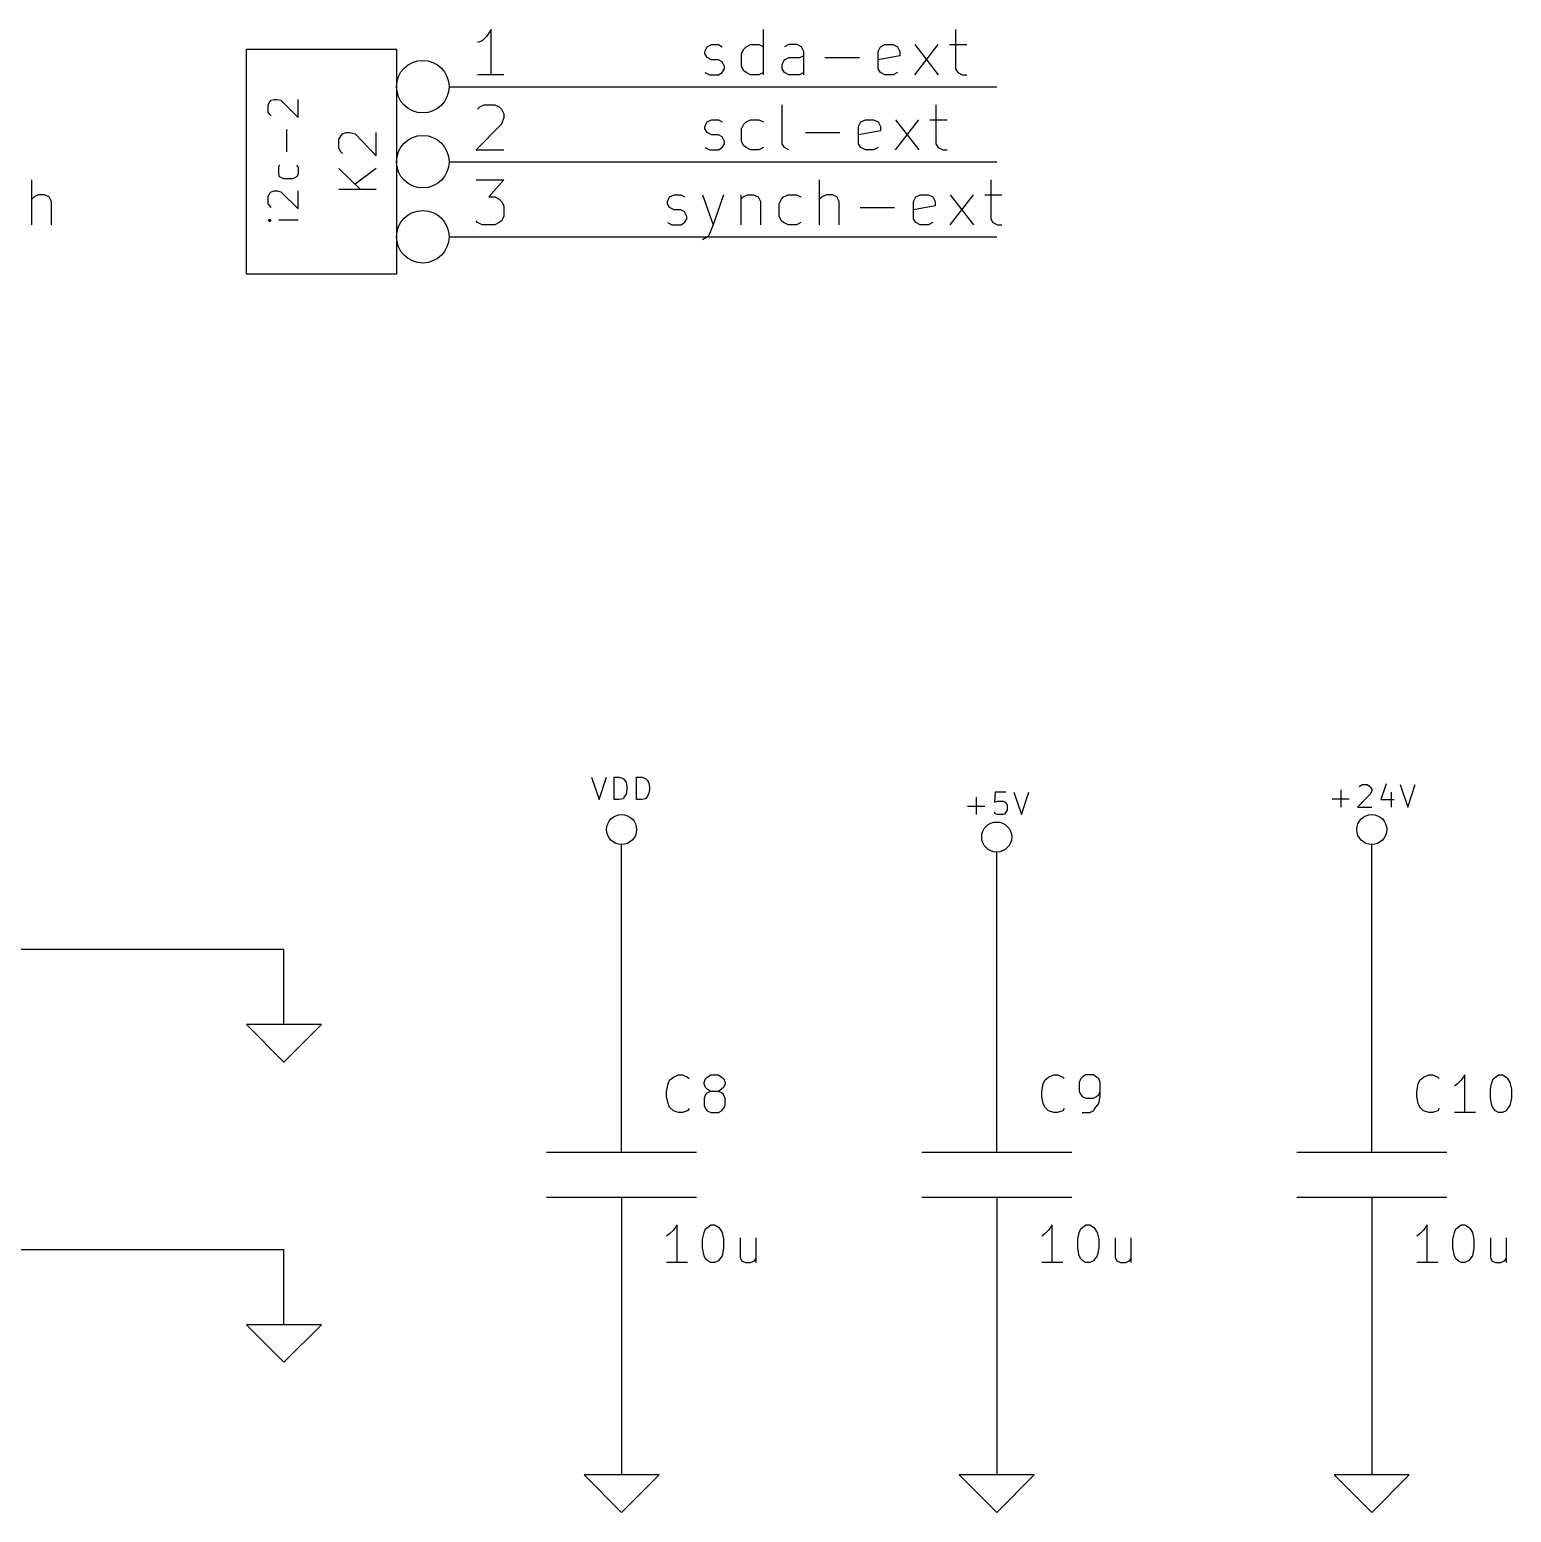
# Model space of a CAD drawing. Extents: x 4000 to 326700, y 4000 to 230000.
# Drawn here: x 38110 to 57860, y 110000 to 129760 of the extents above; entities that cross this region are included whole.
import ezdxf

# ---------------------------------------------------------------- set-up
doc = ezdxf.new("R2010")
doc.units = 0
for name, color, linetype in [('BLACK', 1, 'CONTINUOUS'), ('CYAN', 4, 'CONTINUOUS'), ('GREEN', 3, 'CONTINUOUS'), ('RED', 5, 'CONTINUOUS')]:
    doc.layers.add(name, color=color, linetype=linetype)

msp = doc.modelspace()

# ---------------------------------------------------------------- linework, layer by layer
at = {"layer": 'BLACK'}
for p, q in [((47890, 129160), (47890, 129760)), ((50450, 129760), (50450, 129240)), ((47110, 129470), (47140, 129530)), ((47110, 129440), (47110, 129470)), ((47140, 129390), (47110, 129440)), ((47140, 129530), (47200, 129560)), ((47200, 129560), (47290, 129560)), ((47290, 129560), (47340, 129530)), ((47600, 129440), (47630, 129500)), ((47600, 129270), (47600, 129440)), ((47630, 129500), (47660, 129530)), ((47660, 129530), (47720, 129560)), ((47720, 129560), (47830, 129560)), ((47830, 129560), (47890, 129530)), ((48230, 129560), (48170, 129530)), ((48340, 129560), (48230, 129560)), ((48400, 129530), (48340, 129560)), ((48430, 129470), (48400, 129530)), ((48430, 129160), (48430, 129470)), ((49420, 129470), (49450, 129530)), ((49420, 129240), (49420, 129470)), ((49450, 129530), (49510, 129560)), ((49510, 129560), (49620, 129560)), ((49620, 129560), (49680, 129530)), ((49680, 129530), (49710, 129470)), ((49710, 129470), (49710, 129410)), ((49910, 129160), (50220, 129560)), ((49910, 129560), (50220, 129160)), ((50370, 129560), (50600, 129560)), ((47200, 129360), (47140, 129390)), ((47290, 129360), (47200, 129360)), ((47340, 129330), (47290, 129360)), ((47370, 129270), (47340, 129330)), ((47340, 129190), (47370, 129240)), ((47370, 129240), (47370, 129270)), ((47630, 129210), (47600, 129270)), ((48140, 129300), (48170, 129360)), ((48140, 129240), (48140, 129300)), ((48170, 129190), (48140, 129240)), ((48170, 129360), (48230, 129390)), ((48230, 129390), (48370, 129390)), ((48370, 129390), (48430, 129410)), ((48710, 129390), (49170, 129390)), ((49710, 129410), (49420, 129360)), ((49450, 129190), (49420, 129240)), ((50450, 129240), (50480, 129190)), ((47110, 129190), (47170, 129160)), ((47170, 129160), (47290, 129160)), ((47290, 129160), (47340, 129190)), ((47660, 129190), (47630, 129210)), ((47720, 129160), (47660, 129190)), ((47830, 129160), (47720, 129160)), ((47890, 129190), (47830, 129160)), ((48230, 129160), (48170, 129190)), ((48370, 129160), (48230, 129160)), ((48430, 129190), (48370, 129160)), ((49510, 129160), (49450, 129190)), ((49620, 129160), (49510, 129160)), ((49680, 129190), (49620, 129160)), ((50480, 129190), (50540, 129160)), ((50540, 129160), (50600, 129160)), ((48140, 128240), (48140, 128760)), ((50190, 128760), (50190, 128240)), ((47110, 128470), (47140, 128530)), ((47110, 128440), (47110, 128470)), ((47140, 128390), (47110, 128440)), ((47140, 128530), (47200, 128560)), ((47200, 128560), (47290, 128560)), ((47290, 128560), (47340, 128530)), ((47600, 128440), (47630, 128500)), ((47600, 128270), (47600, 128440)), ((47630, 128500), (47660, 128530)), ((47660, 128530), (47720, 128560)), ((47720, 128560), (47830, 128560)), ((47830, 128560), (47890, 128530)), ((49160, 128470), (49190, 128530)), ((49160, 128240), (49160, 128470)), ((49190, 128530), (49250, 128560)), ((49250, 128560), (49360, 128560)), ((49360, 128560), (49420, 128530)), ((49420, 128530), (49450, 128470)), ((49450, 128470), (49450, 128410)), ((49650, 128160), (49960, 128560)), ((49650, 128560), (49960, 128160)), ((50110, 128560), (50340, 128560)), ((47200, 128360), (47140, 128390)), ((47290, 128360), (47200, 128360)), ((47340, 128330), (47290, 128360)), ((47370, 128270), (47340, 128330)), ((47370, 128240), (47370, 128270)), ((47630, 128210), (47600, 128270)), ((48450, 128390), (48910, 128390)), ((49450, 128410), (49160, 128360)), ((47110, 128190), (47170, 128160)), ((47170, 128160), (47290, 128160)), ((47290, 128160), (47340, 128190)), ((47340, 128190), (47370, 128240)), ((47660, 128190), (47630, 128210)), ((47720, 128160), (47660, 128190)), ((47830, 128160), (47720, 128160)), ((47890, 128190), (47830, 128160)), ((48170, 128190), (48140, 128240)), ((48230, 128160), (48170, 128190)), ((49190, 128190), (49160, 128240)), ((49250, 128160), (49190, 128190)), ((49360, 128160), (49250, 128160)), ((49420, 128190), (49360, 128160)), ((50190, 128240), (50220, 128190)), ((50220, 128190), (50280, 128160)), ((50280, 128160), (50340, 128160)), ((38140, 127160), (38140, 127760)), ((48640, 127160), (48640, 127760)), ((50920, 127760), (50920, 127240)), ((38170, 127530), (38140, 127500)), ((38230, 127560), (38170, 127530)), ((38310, 127560), (38230, 127560)), ((38370, 127530), (38310, 127560)), ((38400, 127470), (38370, 127530)), ((38400, 127160), (38400, 127470)), ((46610, 127470), (46640, 127530)), ((46610, 127440), (46610, 127470)), ((46640, 127530), (46700, 127560)), ((46700, 127560), (46790, 127560)), ((46790, 127560), (46840, 127530)), ((47080, 127560), (47220, 127160)), ((47360, 127560), (47220, 127160)), ((47590, 127560), (47590, 127160)), ((47590, 127500), (47620, 127530)), ((47620, 127530), (47680, 127560)), ((47680, 127560), (47760, 127560)), ((47760, 127560), (47820, 127530)), ((47820, 127530), (47850, 127470)), ((47850, 127470), (47850, 127160)), ((48100, 127440), (48130, 127500)), ((48130, 127500), (48160, 127530)), ((48160, 127530), (48220, 127560)), ((48220, 127560), (48330, 127560)), ((48330, 127560), (48390, 127530)), ((48670, 127530), (48640, 127500)), ((48730, 127560), (48670, 127530)), ((48810, 127560), (48730, 127560)), ((48870, 127530), (48810, 127560)), ((48900, 127470), (48870, 127530)), ((48900, 127160), (48900, 127470)), ((49890, 127470), (49920, 127530)), ((49890, 127240), (49890, 127470)), ((49920, 127530), (49980, 127560)), ((49980, 127560), (50090, 127560)), ((50090, 127560), (50150, 127530)), ((50150, 127530), (50180, 127470)), ((50180, 127470), (50180, 127410)), ((50380, 127160), (50690, 127560)), ((50380, 127560), (50690, 127160)), ((50840, 127560), (51070, 127560)), ((46640, 127390), (46610, 127440)), ((46700, 127360), (46640, 127390)), ((46790, 127360), (46700, 127360)), ((46840, 127330), (46790, 127360)), ((46870, 127270), (46840, 127330)), ((46870, 127240), (46870, 127270)), ((48100, 127270), (48100, 127440)), ((48130, 127210), (48100, 127270)), ((49180, 127390), (49640, 127390)), ((50180, 127410), (49890, 127360)), ((46610, 127190), (46670, 127160)), ((46670, 127160), (46790, 127160)), ((46790, 127160), (46840, 127190)), ((46840, 127190), (46870, 127240)), ((47220, 127160), (47160, 127010)), ((48160, 127190), (48130, 127210)), ((48220, 127160), (48160, 127190)), ((48330, 127160), (48220, 127160)), ((48390, 127190), (48330, 127160)), ((49920, 127190), (49890, 127240)), ((49980, 127160), (49920, 127190)), ((50090, 127160), (49980, 127160)), ((50150, 127190), (50090, 127160)), ((50920, 127240), (50950, 127190)), ((50950, 127190), (51010, 127160)), ((51010, 127160), (51070, 127160)), ((47130, 126990), (47080, 126960)), ((47160, 127010), (47130, 126990))]:
    msp.add_line(p, q, dxfattribs=at)
at = {"layer": 'CYAN'}
for p, q in [((41290, 128760), (41310, 128800)), ((41290, 128660), (41290, 128760)), ((41310, 128630), (41290, 128660)), ((41310, 128800), (41330, 128820)), ((41330, 128820), (41370, 128830)), ((41370, 128830), (41410, 128830)), ((41410, 128830), (41460, 128820)), ((41460, 128820), (41690, 128590)), ((41690, 128590), (41690, 128830)), ((41330, 128610), (41310, 128630)), ((41540, 128130), (41540, 128430)), ((42230, 128300), (42260, 128340)), ((42230, 128180), (42230, 128300)), ((42260, 128340), (42280, 128370)), ((42280, 128370), (42330, 128390)), ((42330, 128390), (42380, 128390)), ((42380, 128390), (42450, 128370)), ((42450, 128370), (42730, 128080)), ((42730, 128080), (42730, 128390)), ((42260, 128130), (42230, 128180)), ((42280, 128110), (42260, 128130)), ((41430, 127920), (41440, 127960)), ((41430, 127840), (41430, 127920)), ((41670, 127960), (41690, 127920)), ((41690, 127920), (41690, 127840)), ((42230, 127910), (42520, 127630)), ((42730, 127910), (42450, 127700)), ((41440, 127800), (41430, 127840)), ((41460, 127790), (41440, 127800)), ((41500, 127770), (41460, 127790)), ((41620, 127770), (41500, 127770)), ((41650, 127790), (41620, 127770)), ((41670, 127800), (41650, 127790)), ((41690, 127840), (41670, 127800)), ((41290, 127540), (41310, 127580)), ((41290, 127440), (41290, 127540)), ((41310, 127580), (41330, 127600)), ((41330, 127600), (41370, 127610)), ((41370, 127610), (41410, 127610)), ((41410, 127610), (41460, 127600)), ((41460, 127600), (41690, 127370)), ((41690, 127370), (41690, 127610)), ((42730, 127630), (42230, 127630)), ((41310, 127410), (41290, 127440)), ((41330, 127390), (41310, 127410)), ((41310, 127230), (41290, 127220)), ((41290, 127220), (41310, 127200)), ((41290, 127220), (41330, 127220)), ((41330, 127220), (41310, 127230)), ((41310, 127200), (41330, 127220)), ((41690, 127220), (41430, 127220)), ((45600, 119800), (45700, 119500)), ((45700, 119500), (45800, 119800)), ((45900, 119500), (45900, 119800)), ((45900, 119800), (45970, 119800)), ((45970, 119800), (46020, 119780)), ((46020, 119780), (46040, 119760)), ((46040, 119760), (46060, 119730)), ((46200, 119500), (46200, 119800)), ((46200, 119800), (46270, 119800)), ((46270, 119800), (46320, 119780)), ((46320, 119780), (46340, 119760)), ((46340, 119760), (46360, 119730)), ((46060, 119570), (46040, 119540)), ((46060, 119730), (46070, 119670)), ((46070, 119630), (46060, 119570)), ((46070, 119670), (46070, 119630)), ((46360, 119570), (46340, 119540)), ((46360, 119730), (46370, 119670)), ((46370, 119630), (46360, 119570)), ((46370, 119670), (46370, 119630)), ((50980, 119600), (50970, 119460)), ((51120, 119600), (50980, 119600)), ((51230, 119600), (51330, 119300)), ((51330, 119300), (51430, 119600)), ((55590, 119400), (55590, 119630)), ((55980, 119570), (55810, 119400)), ((55830, 119670), (55840, 119680)), ((55840, 119680), (55870, 119700)), ((55870, 119700), (55940, 119700)), ((55940, 119700), (55970, 119680)), ((55970, 119680), (55980, 119670)), ((55980, 119670), (56000, 119640)), ((56000, 119610), (55980, 119570)), ((56000, 119640), (56000, 119610)), ((56190, 119710), (56120, 119500)), ((56260, 119600), (56260, 119400)), ((56380, 119700), (56480, 119400)), ((56480, 119400), (56580, 119700)), ((45970, 119500), (45900, 119500)), ((46020, 119510), (45970, 119500)), ((46040, 119540), (46020, 119510)), ((46270, 119500), (46200, 119500)), ((46320, 119510), (46270, 119500)), ((46340, 119540), (46320, 119510)), ((50610, 119410), (50840, 119410)), ((50730, 119300), (50730, 119530)), ((50970, 119460), (50980, 119470)), ((50980, 119470), (51010, 119480)), ((51010, 119480), (51080, 119480)), ((51080, 119480), (51110, 119470)), ((51110, 119470), (51120, 119460)), ((51120, 119460), (51140, 119430)), ((51140, 119360), (51120, 119330)), ((51140, 119430), (51140, 119360)), ((55470, 119510), (55700, 119510)), ((55810, 119400), (56000, 119400)), ((56120, 119500), (56300, 119500)), ((50980, 119310), (50970, 119330)), ((51010, 119300), (50980, 119310)), ((51080, 119300), (51010, 119300)), ((51110, 119310), (51080, 119300)), ((51120, 119330), (51110, 119310)), ((46640, 115760), (46690, 115800)), ((46690, 115800), (46760, 115830)), ((46760, 115830), (46810, 115830)), ((46810, 115830), (46880, 115800)), ((46880, 115800), (46900, 115780)), ((47120, 115780), (47140, 115800)), ((47140, 115800), (47190, 115830)), ((47190, 115830), (47290, 115830)), ((47290, 115830), (47330, 115800)), ((47330, 115800), (47360, 115780)), ((51640, 115760), (51690, 115800)), ((51690, 115800), (51760, 115830)), ((51760, 115830), (51810, 115830)), ((51810, 115830), (51880, 115800)), ((51880, 115800), (51900, 115780)), ((52140, 115800), (52120, 115780)), ((52190, 115830), (52140, 115800)), ((52290, 115830), (52190, 115830)), ((52330, 115800), (52290, 115830)), ((52360, 115780), (52330, 115800)), ((56640, 115760), (56690, 115800)), ((56690, 115800), (56760, 115830)), ((56760, 115830), (56810, 115830)), ((56810, 115830), (56880, 115800)), ((56880, 115800), (56900, 115780)), ((57240, 115830), (57190, 115760)), ((57240, 115330), (57240, 115830)), ((57620, 115780), (57650, 115800)), ((57650, 115800), (57690, 115830)), ((57690, 115830), (57740, 115830)), ((57740, 115830), (57790, 115800)), ((57790, 115800), (57810, 115780)), ((46600, 115610), (46620, 115710)), ((46600, 115540), (46600, 115610)), ((46620, 115710), (46640, 115760)), ((47100, 115730), (47120, 115780)), ((47100, 115710), (47100, 115730)), ((47120, 115660), (47100, 115710)), ((47140, 115640), (47120, 115660)), ((47190, 115610), (47140, 115640)), ((47190, 115610), (47140, 115590)), ((47290, 115610), (47190, 115610)), ((47330, 115640), (47290, 115610)), ((47330, 115590), (47290, 115610)), ((47360, 115660), (47330, 115640)), ((47360, 115780), (47380, 115730)), ((47380, 115710), (47360, 115660)), ((47380, 115730), (47380, 115710)), ((51600, 115610), (51620, 115710)), ((51600, 115540), (51600, 115610)), ((51620, 115710), (51640, 115760)), ((52120, 115780), (52100, 115730)), ((52100, 115730), (52100, 115610)), ((52100, 115610), (52120, 115570)), ((52380, 115730), (52360, 115780)), ((52360, 115570), (52380, 115610)), ((52380, 115540), (52380, 115730)), ((56600, 115610), (56620, 115710)), ((56600, 115540), (56600, 115610)), ((56620, 115710), (56640, 115760)), ((57140, 115710), (57100, 115680)), ((57190, 115760), (57140, 115710)), ((57580, 115640), (57600, 115730)), ((57580, 115520), (57580, 115640)), ((57600, 115730), (57620, 115780)), ((57810, 115780), (57840, 115730)), ((57840, 115730), (57860, 115640)), ((57860, 115640), (57860, 115520)), ((46620, 115450), (46600, 115540)), ((46640, 115400), (46620, 115450)), ((46690, 115350), (46640, 115400)), ((47120, 115570), (47100, 115520)), ((47100, 115520), (47100, 115420)), ((47100, 115420), (47120, 115380)), ((47140, 115590), (47120, 115570)), ((47360, 115570), (47330, 115590)), ((47380, 115520), (47360, 115570)), ((47360, 115380), (47380, 115420)), ((47380, 115420), (47380, 115520)), ((51620, 115450), (51600, 115540)), ((51640, 115400), (51620, 115450)), ((51690, 115350), (51640, 115400)), ((52120, 115570), (52140, 115540)), ((52140, 115540), (52190, 115520)), ((52190, 115520), (52290, 115520)), ((52290, 115520), (52330, 115540)), ((52310, 115380), (52360, 115450)), ((52330, 115540), (52360, 115570)), ((52360, 115450), (52380, 115540)), ((56620, 115450), (56600, 115540)), ((56640, 115400), (56620, 115450)), ((56690, 115350), (56640, 115400)), ((57600, 115420), (57580, 115520)), ((57620, 115380), (57600, 115420)), ((57840, 115420), (57810, 115380)), ((57860, 115520), (57840, 115420)), ((46760, 115330), (46690, 115350)), ((46810, 115330), (46760, 115330)), ((46880, 115350), (46810, 115330)), ((46900, 115380), (46880, 115350)), ((47120, 115380), (47140, 115350)), ((47140, 115350), (47190, 115330)), ((47190, 115330), (47290, 115330)), ((47290, 115330), (47330, 115350)), ((47330, 115350), (47360, 115380)), ((51760, 115330), (51690, 115350)), ((51810, 115330), (51760, 115330)), ((51880, 115350), (51810, 115330)), ((51900, 115380), (51880, 115350)), ((52140, 115330), (52240, 115330)), ((52240, 115330), (52290, 115350)), ((52290, 115350), (52310, 115380)), ((56760, 115330), (56690, 115350)), ((56810, 115330), (56760, 115330)), ((56880, 115350), (56810, 115330)), ((56900, 115380), (56880, 115350)), ((57380, 115330), (57100, 115330)), ((57650, 115350), (57620, 115380)), ((57690, 115330), (57650, 115350)), ((57740, 115330), (57690, 115330)), ((57790, 115350), (57740, 115330)), ((57810, 115380), (57790, 115350)), ((46740, 113830), (46690, 113760)), ((46740, 113330), (46740, 113830)), ((47150, 113800), (47190, 113830)), ((47190, 113830), (47240, 113830)), ((47240, 113830), (47290, 113800)), ((51740, 113830), (51690, 113760)), ((51740, 113330), (51740, 113830)), ((52150, 113800), (52190, 113830)), ((52190, 113830), (52240, 113830)), ((52240, 113830), (52290, 113800)), ((56740, 113830), (56690, 113760)), ((56740, 113330), (56740, 113830)), ((57150, 113800), (57190, 113830)), ((57190, 113830), (57240, 113830)), ((57240, 113830), (57290, 113800)), ((46640, 113710), (46600, 113680)), ((46690, 113760), (46640, 113710)), ((47080, 113640), (47100, 113730)), ((47080, 113520), (47080, 113640)), ((47100, 113730), (47120, 113780)), ((47120, 113780), (47150, 113800)), ((47290, 113800), (47310, 113780)), ((47310, 113780), (47340, 113730)), ((47340, 113730), (47360, 113640)), ((47360, 113640), (47360, 113520)), ((47580, 113660), (47580, 113400)), ((47790, 113660), (47790, 113330)), ((51640, 113710), (51600, 113680)), ((51690, 113760), (51640, 113710)), ((52080, 113640), (52100, 113730)), ((52080, 113520), (52080, 113640)), ((52100, 113730), (52120, 113780)), ((52120, 113780), (52150, 113800)), ((52290, 113800), (52310, 113780)), ((52310, 113780), (52340, 113730)), ((52340, 113730), (52360, 113640)), ((52360, 113640), (52360, 113520)), ((52580, 113660), (52580, 113400)), ((52790, 113660), (52790, 113330)), ((56640, 113710), (56600, 113680)), ((56690, 113760), (56640, 113710)), ((57080, 113640), (57100, 113730)), ((57080, 113520), (57080, 113640)), ((57100, 113730), (57120, 113780)), ((57120, 113780), (57150, 113800)), ((57290, 113800), (57310, 113780)), ((57310, 113780), (57340, 113730)), ((57340, 113730), (57360, 113640)), ((57360, 113640), (57360, 113520)), ((57580, 113660), (57580, 113400)), ((57790, 113660), (57790, 113330)), ((47100, 113420), (47080, 113520)), ((47360, 113520), (47340, 113420)), ((52100, 113420), (52080, 113520)), ((52360, 113520), (52340, 113420)), ((57100, 113420), (57080, 113520)), ((57360, 113520), (57340, 113420)), ((46880, 113330), (46600, 113330)), ((47120, 113380), (47100, 113420)), ((47150, 113350), (47120, 113380)), ((47190, 113330), (47150, 113350)), ((47240, 113330), (47190, 113330)), ((47290, 113350), (47240, 113330)), ((47310, 113380), (47290, 113350)), ((47340, 113420), (47310, 113380)), ((47580, 113400), (47600, 113350)), ((47600, 113350), (47650, 113330)), ((47650, 113330), (47720, 113330)), ((47720, 113330), (47770, 113350)), ((47770, 113350), (47790, 113380)), ((51880, 113330), (51600, 113330)), ((52120, 113380), (52100, 113420)), ((52150, 113350), (52120, 113380)), ((52190, 113330), (52150, 113350)), ((52240, 113330), (52190, 113330)), ((52290, 113350), (52240, 113330)), ((52310, 113380), (52290, 113350)), ((52340, 113420), (52310, 113380)), ((52580, 113400), (52600, 113350)), ((52600, 113350), (52650, 113330)), ((52650, 113330), (52720, 113330)), ((52720, 113330), (52770, 113350)), ((52770, 113350), (52790, 113380)), ((56880, 113330), (56600, 113330)), ((57120, 113380), (57100, 113420)), ((57150, 113350), (57120, 113380)), ((57190, 113330), (57150, 113350)), ((57240, 113330), (57190, 113330)), ((57290, 113350), (57240, 113330)), ((57310, 113380), (57290, 113350)), ((57340, 113420), (57310, 113380)), ((57580, 113400), (57600, 113350)), ((57600, 113350), (57650, 113330)), ((57650, 113330), (57720, 113330)), ((57720, 113330), (57770, 113350)), ((57770, 113350), (57790, 113380))]:
    msp.add_line(p, q, dxfattribs=at)
at = {"layer": 'GREEN'}
for p, q in [((45500, 129000), (51000, 129000)), ((45500, 128000), (51000, 128000)), ((45500, 127000), (51000, 127000)), ((46000, 116500), (46000, 118500)), ((51000, 116500), (51000, 118500)), ((56000, 116500), (56000, 118500)), ((41500, 117500), (34500, 117500)), ((41500, 116500), (41500, 117500)), ((41500, 113500), (34500, 113500)), ((41500, 112500), (41500, 113500)), ((46000, 112500), (46000, 110500)), ((51000, 112500), (51000, 110500)), ((56000, 112500), (56000, 110500))]:
    msp.add_line(p, q, dxfattribs=at)
at = {"layer": 'RED'}
for p, q in [((44200, 129670), (44140, 129610)), ((44260, 129760), (44200, 129670)), ((44260, 129160), (44260, 129760)), ((41000, 126500), (41000, 129500)), ((41000, 129500), (43000, 129500)), ((43000, 129500), (43000, 126500)), ((44140, 129610), (44080, 129590)), ((44430, 129160), (44080, 129160)), ((43700, 129000), (45500, 129000)), ((44080, 128700), (44110, 128730)), ((44110, 128730), (44170, 128760)), ((44170, 128760), (44310, 128760)), ((44310, 128760), (44370, 128730)), ((44370, 128730), (44400, 128700)), ((44400, 128700), (44430, 128640)), ((44430, 128640), (44430, 128590)), ((44400, 128500), (44060, 128160)), ((44430, 128590), (44400, 128500)), ((44060, 128160), (44430, 128160)), ((43700, 128000), (45500, 128000)), ((44060, 127760), (44430, 127760)), ((44430, 127760), (44230, 127530)), ((44230, 127530), (44310, 127530)), ((44310, 127530), (44370, 127500)), ((44370, 127500), (44400, 127470)), ((44400, 127470), (44430, 127410)), ((44430, 127270), (44400, 127210)), ((44430, 127410), (44430, 127270)), ((44080, 127190), (44060, 127210)), ((44140, 127160), (44080, 127190)), ((44310, 127160), (44140, 127160)), ((44370, 127190), (44310, 127160)), ((44400, 127210), (44370, 127190)), ((43700, 127000), (45500, 127000)), ((43000, 126500), (41000, 126500)), ((46000, 118500), (46000, 118900)), ((51000, 118500), (51000, 118800)), ((56000, 118500), (56000, 118900)), ((41000, 116500), (41500, 116000)), ((42000, 116500), (41000, 116500)), ((41500, 116000), (42000, 116500)), ((46000, 114800), (46000, 116500)), ((51000, 114800), (51000, 116500)), ((56000, 114800), (56000, 116500)), ((45000, 114800), (47000, 114800)), ((50000, 114800), (52000, 114800)), ((55000, 114800), (57000, 114800)), ((45000, 114200), (47000, 114200)), ((46000, 114200), (46000, 112500)), ((50000, 114200), (52000, 114200)), ((51000, 114200), (51000, 112500)), ((55000, 114200), (57000, 114200)), ((56000, 114200), (56000, 112500)), ((41000, 112500), (41500, 112000)), ((42000, 112500), (41000, 112500)), ((41500, 112000), (42000, 112500)), ((45500, 110500), (46000, 110000)), ((46500, 110500), (45500, 110500)), ((46000, 110000), (46500, 110500)), ((50500, 110500), (51000, 110000)), ((51500, 110500), (50500, 110500)), ((51000, 110000), (51500, 110500)), ((55500, 110500), (56000, 110000)), ((56500, 110500), (55500, 110500)), ((56000, 110000), (56500, 110500))]:
    msp.add_line(p, q, dxfattribs=at)
for centre, radius in [((43350, 129000), 350), ((43350, 128000), 350), ((43350, 127000), 350), ((46000, 119100), 200), ((51000, 119000), 200), ((56000, 119100), 200)]:
    msp.add_circle(centre, radius, dxfattribs=at)

doc.saveas('drawing.dxf')
